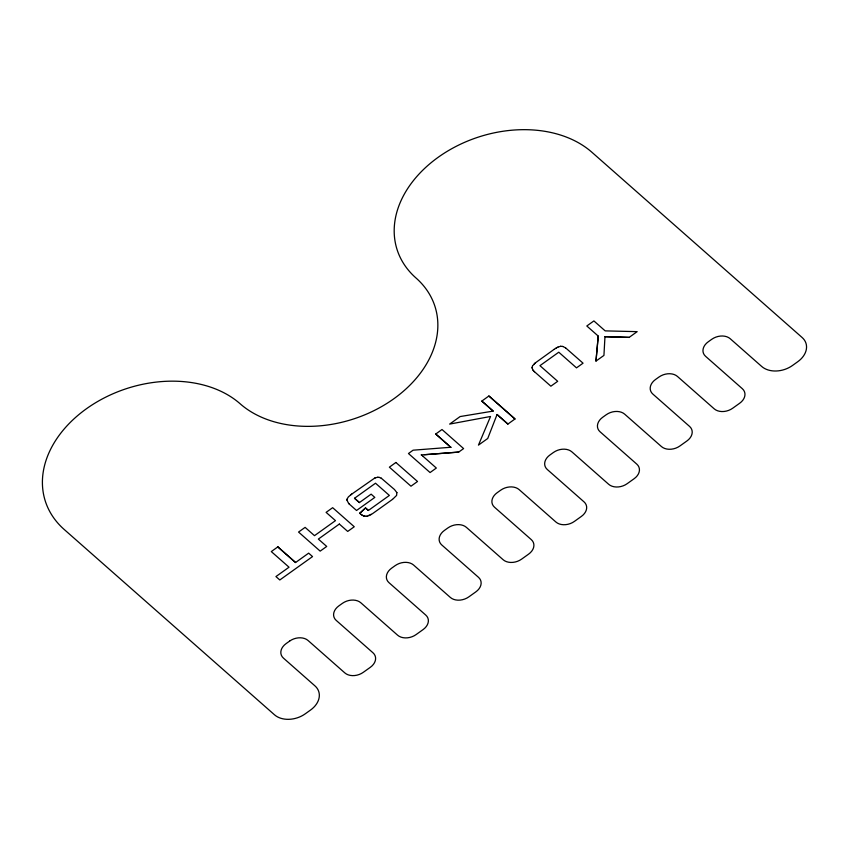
<?xml version="1.0" encoding="UTF-8"?>
<svg xmlns="http://www.w3.org/2000/svg" width="849" height="849" viewBox="0 0 849 849"><rect width="100%" height="100%" fill="white"/><g stroke="black" fill="none" stroke-linecap="round" stroke-linejoin="round"><path stroke-width="1.27" d="M598.248 336.087L586.808 325.984L593.897 320.922L605.167 330.877L637.164 331.651L629.141 337.393L604.966 336.671L603.936 355.413L595.987 361.09L598.237 336.066L595.977 361.058M532.408 366.089L532.015 367.819M346.838 499.944L346.891 499.361M346.901 499.392L348.334 496.941L351.73 494.054M481.829 401.078L488.907 395.984L514.993 418.96L507.904 424.065L497.068 414.492L487.729 438.487L478.454 445.12L490.542 416.477L449.652 424.086L460.116 416.562L493.173 411.086L481.829 401.078L493.173 411.054M532.588 365.813L535.507 362.725M368.381 510.472L365.526 507.957L359.753 513.316L365.526 507.935L368.381 510.472L389.373 495.434L375.513 483.219L354.532 498.267L359.414 502.576L371.13 494.16L374.812 497.418L356.538 510.482L349.353 504.136M534.265 363.85L535.072 363.128M535.517 362.756L554.153 349.332M392.503 499.414L396.6 495.413L396.886 492.6M350.701 494.85L374.685 478.083M277.835 546.873L271.298 551.585L289.031 567.206L275.936 576.567L279.809 579.973L312.538 556.583L308.654 553.145L295.569 562.526L277.846 546.905L295.569 562.526M449.737 446.33L435.739 434.03L442 429.509L463.607 448.58L458.693 452.093L424.458 454.724A24.483 17.903 -18 0 1 421.168 454.862L421.921 455.446M339.345 524.045L318.364 539.083L326.716 546.448L320.169 551.128L298.561 532.058L305.109 527.378L314.491 535.666L335.482 520.628L326.101 512.371L332.649 507.691L354.256 526.751L347.708 531.432L339.356 524.066M392.493 499.382L372.297 513.825L366.948 516.203M554.164 349.363L556.615 347.75M556.159 348.048L557.952 347.071M370.334 514.961L371.289 514.43M557.963 347.092L560.68 346.286M374.696 478.114L375.513 477.743M368.551 515.757L369.421 515.407M375.523 477.764L377.752 477.265M366.959 516.234L363.393 515.831M560.669 346.254L562.728 346.456M448.983 447.402L413.081 450.193L408.465 453.525L430.072 472.553L436.333 468.043L423.248 456.507M424.447 454.703L458.693 452.093M449.588 447.359L451.095 447.359M377.741 477.234L379.11 477.371M604.976 336.692L629.141 337.393M364.094 516.086L364.794 516.245M379.1 477.34L381.233 478.189M562.717 346.424L565.583 347.878M363.404 515.852L360.666 514.101M381.222 478.157L394.467 489.502L396.886 492.622M361.334 514.653L362.014 515.12M450.766 447.126L450.214 446.701M565.572 347.846L583.051 363.181L576.503 367.861L558.769 352.208L539.953 365.664L557.687 381.318L550.874 386.189L534.509 371.745M422.579 455.945L423.12 456.422M488.918 396.005L514.993 418.992M497.079 414.524L507.904 424.065M435.728 433.998L449.047 445.725M359.743 513.284L360.676 514.123M534.52 371.777L533.83 371.109M348.674 503.489L349.363 504.157M533.841 371.13L533.002 370.164M348.684 503.521L346.827 499.912M533.013 370.196L532.005 367.787M359.414 502.576L354.532 498.267M395.91 462.461L389.383 467.173L410.98 486.201L417.517 481.489L395.921 462.493M289.615 641.091L286.102 643.606A13.478 9.859 -18 0 0 283.428 658.102L314.968 685.896A22.467 16.428 -18 0 1 310.532 710.051L305.247 713.829A22.467 16.428 -18 0 1 274.514 714.816L64.237 529.511A112.312 82.141 -18 0 1 86.471 408.73A112.312 82.141 -18 0 1 240.129 403.763A112.312 82.141 -18 0 0 393.787 398.797A112.312 82.141 -18 0 0 416.021 278.016A112.312 82.141 -18 0 1 438.254 157.235A112.312 82.141 -18 0 1 591.912 152.268L802.188 337.573A22.467 16.428 -18 0 1 797.742 361.727L792.467 365.505A22.467 16.428 -18 0 1 761.733 366.492L730.193 338.698A13.478 9.859 -18 0 0 711.759 339.292L708.236 341.807A13.478 9.859 -18 0 0 705.572 356.304L742.366 388.736A13.478 9.859 -18 0 1 739.702 403.222L732.666 408.252A13.478 9.859 -18 0 1 714.232 408.857L677.428 376.425A13.478 9.859 -18 0 0 658.994 377.02L655.47 379.535A13.478 9.859 -18 0 0 652.807 394.032L689.6 426.453A13.478 9.859 -18 0 1 686.937 440.949L679.9 445.98A13.478 9.859 -18 0 1 661.456 446.574L624.662 414.153A13.478 9.859 -18 0 0 606.218 414.747L602.705 417.262A13.478 9.859 -18 0 0 600.031 431.748L636.835 464.18A13.478 9.859 -18 0 1 634.171 478.677L627.135 483.707A13.478 9.859 -18 0 1 608.691 484.301L571.897 451.87A13.478 9.859 -18 0 0 553.452 452.464L549.94 454.979A13.478 9.859 -18 0 0 547.265 469.476L584.07 501.908A13.478 9.859 -18 0 1 581.395 516.404L574.359 521.435A13.478 9.859 -18 0 1 555.925 522.029L519.121 489.597A13.478 9.859 -18 0 0 500.687 490.191L497.164 492.707A13.478 9.859 -18 0 0 494.5 507.203L531.304 539.635A13.478 9.859 -18 0 1 528.63 554.121L521.594 559.151A13.478 9.859 -18 0 1 503.16 559.746L466.356 527.325A13.478 9.859 -18 0 0 447.922 527.919L444.398 530.434A13.478 9.859 -18 0 0 441.735 544.931L478.528 577.352A13.478 9.859 -18 0 1 475.864 591.849L468.828 596.879A13.478 9.859 -18 0 1 450.394 597.473L413.59 565.041A13.478 9.859 -18 0 0 395.156 565.646L391.633 568.161A13.478 9.859 -18 0 0 388.969 582.647L425.763 615.079A13.478 9.859 -18 0 1 423.099 629.576L416.063 634.606A13.478 9.859 -18 0 1 397.619 635.201L360.825 602.769A13.478 9.859 -18 0 0 342.38 603.363L338.868 605.878A13.478 9.859 -18 0 0 336.193 620.375L372.998 652.807A13.478 9.859 -18 0 1 370.334 667.303L363.298 672.323A13.478 9.859 -18 0 1 344.853 672.928L308.06 640.496A13.478 9.859 -18 0 0 289.615 641.091"/></g></svg>
